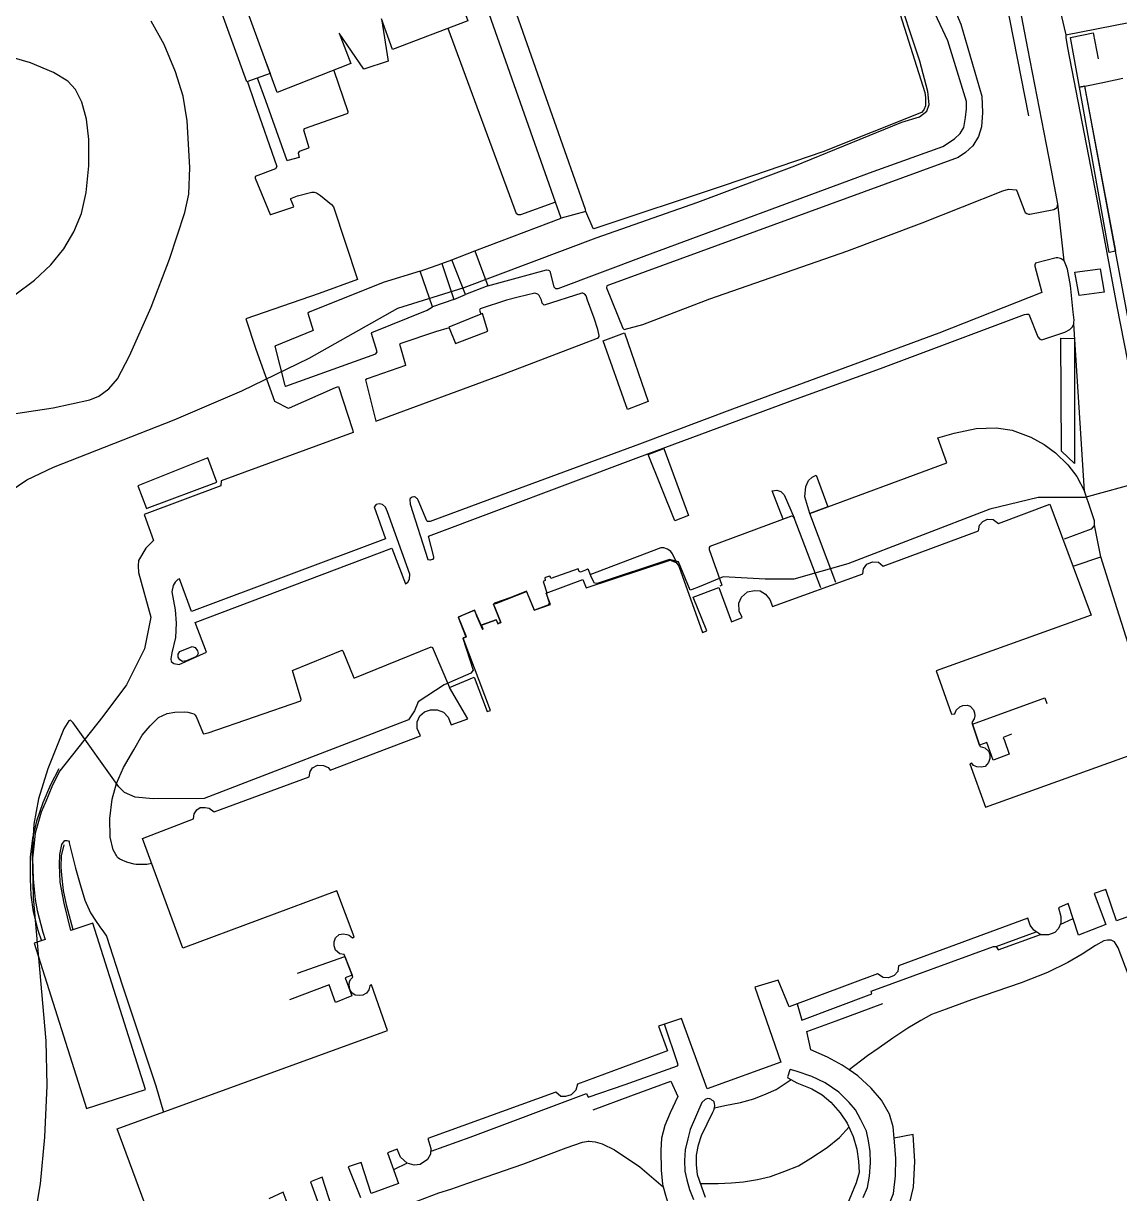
# Model space of a CAD drawing. Header units: millimetres. Extents: x 198785 to 203305, y 542885 to 545889.
# Drawn here: x 200902.9 to 201094.9, y 544006.8 to 544211.6 of the extents above; entities that cross this region are included whole.
import ezdxf

# ---------------------------------------------------------------- set-up
doc = ezdxf.new("R2010")
doc.units = ezdxf.units.MM
doc.linetypes.add('HIDDEN_BULD_25K', pattern=[28.8, 18.4, -10.4])
doc.linetypes.add('HIDDEN_IN_25K', pattern=[56.5, 36.5, -20])
for name, color, linetype in [('A0013118', 253, 'Continuous'), ('A0033324', 253, 'Continuous'), ('A0043325', 253, 'Continuous'), ('B0014111', 253, 'Continuous'), ('B0014116', 253, 'Continuous'), ('C0076117', 253, 'Continuous'), ('C0393323', 253, 'Continuous'), ('F0017111', 253, 'Continuous'), ('F0017114', 253, 'Continuous'), ('F0047224', 253, 'Continuous')]:
    doc.layers.add(name, color=color, linetype=linetype)

msp = doc.modelspace()

# ---------------------------------------------------------------- linework, layer by layer
at = {"layer": 'A0013118'}
for points in [[(201054.2, 544242.34), (201067.1, 544211.46), (201070.75, 544198.9), (201070.9, 544196), (201070.72, 544193.53), (201070.19, 544191.84), (201069.17, 544190.2), (201067.91, 544189.03), (201066.62, 544188.12), (201005.09, 544165.66), (201005.06, 544165.31), (201007.91, 544158.25), (201008.11, 544158.05), (201011.37, 544158.89), (201023.1, 544163.39), (201047.1, 544171.72), (201060.3, 544176.73), (201074.45, 544182.31), (201075.4, 544182.58), (201076.78, 544182.5), (201076.9, 544182.33), (201078.26, 544178.61), (201078.35, 544178.52), (201078.64, 544178.31), (201078.93, 544178.23), (201079.07, 544178.23), (201079.17, 544178.24), (201083.39, 544179.02), (201083.94, 544179.41), (201084.06, 544180.03)], [(201105.77, 544087.07), (201101.03, 544088.38), (201094.48, 544109.12), (201091.59, 544118.22), (201090.5, 544123.78), (201090.48, 544124.52), (201089.86, 544126.45), (201088.76, 544129.7), (201086.84, 544159), (201086.89, 544159.34), (201086.9, 544159.66), (201086.76, 544161.06), (201086.29, 544165.76), (201085.77, 544168.59), (201085.47, 544169.34), (201085.35, 544169.62), (201085.15, 544170.04), (201084.06, 544180.03), (201082.87, 544186.19), (201078.79, 544207.25), (201074.12, 544231.61)], [(201082.54, 544221.97), (201085.46, 544209.61), (201085.48, 544209.17), (201085.78, 544207.36), (201090.88, 544180.82), (201094.41, 544162.03), (201098.16, 544143.06), (201102.35, 544124.2), (201105.09, 544112.32), (201112.57, 544089.6)], [(200984.23, 544165.67), (200994.52, 544168.45), (200994.9, 544168.43), (200995.02, 544168.37), (200995.11, 544168.26), (200995.8, 544165.52), (200996.09, 544165.23), (200996.54, 544165.23), (201011.64, 544170.87), (201051.73, 544185.68), (201063.94, 544190.09), (201065.97, 544191.43), (201066.94, 544192.37), (201067.58, 544193.4), (201067.92, 544195.12), (201068.09, 544196.67), (201068.07, 544197.95), (201064.8, 544208.59), (201060.33, 544218.2)], [(201085.46, 544209.61), (201115.89, 544215.56)], [(201056.11, 544214.29), (201060.79, 544199.55), (201060.89, 544198.62), (201060.92, 544197.89), (201060.92, 544197.52), (201060.87, 544197.19), (201060.62, 544196.48), (201060.17, 544196.04), (201042.9, 544189.13), (201025.65, 544183.22), (201002.83, 544175.66), (201002.7, 544175.72), (201001.41, 544178.69)], [(200996.09, 544180.35), (200989.98, 544178.1), (200989.77, 544178.11), (200989.58, 544178.13), (200989.26, 544178.3), (200977.28, 544210.72)], [(200957.3, 544203.36), (200959.74, 544196.21), (200959.76, 544196.13), (200959.66, 544195.86), (200959.55, 544195.78), (200952.07, 544193.16), (200951.99, 544192.96), (200952.93, 544189.88), (200952.87, 544189.78), (200951.21, 544189.21), (200951.02, 544188.92), (200951.18, 544188.35), (200951.21, 544188.19), (200951.19, 544188.13), (200949.25, 544187.61), (200949.09, 544187.58), (200945.37, 544198.07), (200943.92, 544202.04)], [(200942.15, 544201.41), (200943.41, 544197.77), (200947.32, 544186.59), (200947.06, 544186.15), (200943.52, 544184.79), (200943.49, 544184.55), (200946.16, 544178.17), (200946.28, 544178.19), (200950.27, 544179.53), (200950.24, 544179.67), (200949.74, 544180.79), (200949.73, 544180.98), (200950.92, 544181.43), (200953.44, 544182.08), (200953.83, 544182.08), (200954.24, 544181.94), (200954.93, 544181.49), (200956.86, 544179.91), (200957.21, 544179.52), (200961.4, 544166.79), (200954.7, 544164.35), (200941.9, 544159.89), (200943.62, 544154.58), (200946.91, 544145.5), (200947.04, 544145.4), (200949.3, 544144.23), (200949.5, 544144.3), (200957.57, 544147.86), (200958.1, 544148.06), (200960.58, 544140.52), (200960.68, 544140.02), (200937.55, 544131.51), (200937.47, 544130.67), (200924.07, 544125.62), (200925.7, 544121.07), (200924.39, 544119.74), (200923.1, 544117.61), (200923, 544116.67), (200923.1, 544115.47), (200925.24, 544107.67), (200924.15, 544102.11), (200920.98, 544095.82), (200916.84, 544090.26), (200909.32, 544080.78), (200908.65, 544079.52), (200907.92, 544077.97), (200906.84, 544075.39), (200906.03, 544073.51), (200905.43, 544071.51), (200905.01, 544069.85), (200904.73, 544067.59), (200904.54, 544065.46), (200904.58, 544063.64), (200904.66, 544061.87), (200904.81, 544059.99), (200904.99, 544058.26), (200905.34, 544056.29), (200906.31, 544052.54), (200906.73, 544051.25), (200904.83, 544050.59), (200913.97, 544021.65), (200924.32, 544024.99), (200915.07, 544054.12), (200911.22, 544052.79), (200910.04, 544057.61), (200909.36, 544061.26), (200909.22, 544064.33), (200909.32, 544066.12), (200909.66, 544067.88), (200909.94, 544068.28), (200910.18, 544068.55), (200910.58, 544068.59), (200910.8, 544068.52), (200910.92, 544068.35), (200910.96, 544068.19), (200912.02, 544063.73), (200912.84, 544060.85), (200913.69, 544058.11), (200914.67, 544055.93), (200915.53, 544054.54), (200916.29, 544053.44), (200916.94, 544052.57), (200917.49, 544051.83), (200920.2, 544043.32), (200926.09, 544025.62), (200927.43, 544021.04)], [(200982, 544171.79), (200997.09, 544177.51)], [(201085.15, 544170.04), (201085.01, 544170.18), (201084.63, 544170.43), (201084.52, 544170.46), (201084.29, 544170.54), (201084.05, 544170.57), (201083.75, 544170.57), (201080.16, 544169.62), (201080.01, 544169.34), (201080.05, 544169.1), (201081.23, 544164.76), (201081.29, 544164.49), (201063.2, 544157.4), (201045.66, 544150.9), (201027.07, 544144.08), (201010.82, 544137.94), (200989.75, 544130.22), (200974.15, 544124.41), (200973.68, 544124.42), (200973.57, 544124.53), (200972.04, 544128.15), (200971.93, 544128.37), (200971.84, 544128.47), (200971.57, 544128.67), (200971.42, 544128.74), (200971.28, 544128.74), (200970.98, 544128.68), (200970.84, 544128.57), (200970.68, 544128.44), (200970.57, 544128.28), (200970.67, 544127.47), (200973.73, 544117.79), (200973.79, 544117.74), (200974.08, 544117.69), (200974.22, 544117.69), (200974.41, 544117.74), (200974.65, 544117.85), (200974.81, 544118.01), (200974.8, 544118.25), (200973.89, 544121.87), (201010.21, 544135.53), (201020.16, 544139.2), (201038.29, 544145.9), (201053.02, 544151.18), (201060.95, 544154.2), (201078.2, 544160.64), (201078.57, 544160.72), (201078.96, 544160.69), (201080.55, 544156.75), (201080.89, 544156.33), (201081.25, 544156.24), (201085.28, 544157.55), (201086.16, 544158.01), (201086.35, 544158.22), (201086.61, 544158.51), (201086.72, 544158.69), (201086.84, 544159)], [(200972.38, 544168.24), (200965.94, 544166.23), (200952.94, 544161.08), (200952.73, 544160.87), (200953.64, 544157.84), (200946.94, 544155.11), (200948.73, 544148.23), (200948.89, 544148.11), (200964.66, 544153.8), (200964.86, 544154.13), (200963.89, 544157.34), (200963.95, 544157.51), (200973.6, 544161.39), (200974.54, 544161.99), (200972.38, 544168.24)], [(200977.47, 544158.32), (200975.1, 544157.62), (200969.01, 544155.57), (200968.81, 544155.48), (200968.96, 544154.88), (200969.76, 544152.03), (200969.84, 544151.75), (200963.15, 544149.39), (200962.82, 544149.22), (200964.65, 544142.01), (200987.11, 544150.26), (201003.47, 544156.5), (201003.65, 544156.64), (201003.76, 544156.8), (201003.76, 544156.96), (201003.52, 544158.03), (201002.85, 544159.99), (201001.69, 544163.16), (201001.45, 544163.9), (201001.25, 544164.22), (201000.9, 544164.39), (201000.73, 544164.41), (200994.14, 544162.27), (200993.78, 544162.62), (200993.63, 544163.18), (200993.55, 544163.42), (200993.23, 544163.96), (200993.09, 544164.15), (200992.99, 544164.23), (200992.47, 544164.4), (200989.58, 544163.72), (200987.53, 544163.19), (200982.92, 544161.63), (200982.81, 544161.42), (200983.04, 544160.7)], [(201045.2, 544113.76), (201040.66, 544125.83), (201064.64, 544134.67), (201063.07, 544139.09), (201065.91, 544139.87), (201069.76, 544140.7), (201073.25, 544140.81), (201076.07, 544140.4), (201079.34, 544139.18), (201081.66, 544137.91), (201083.67, 544136.45), (201085.83, 544134.32), (201087.38, 544132.32), (201088.76, 544129.7)], [(200965.23, 544127.5), (200964.67, 544127.39), (200964.33, 544127.01), (200966.34, 544121.41), (200932.34, 544108.69), (200930.25, 544114.41), (200929.94, 544114.24), (200929.52, 544113.8), (200929.17, 544113.2), (200928.93, 544112.11), (200929.52, 544108.93), (200929.7, 544106.62), (200929.54, 544104.1), (200928.9, 544101.43), (200928.77, 544100.4), (200928.82, 544099.92), (200929.24, 544099.56), (200930.22, 544099.41), (200934.98, 544101.52), (200933.01, 544106.73), (200967.42, 544119.77), (200969.81, 544113.48), (200970.26, 544113.77), (200970.55, 544114.33), (200970.62, 544115.17), (200966.69, 544126.09), (200966.36, 544126.9), (200965.83, 544127.38), (200965.23, 544127.5)], [(201042.55, 544112.81), (201037.88, 544125.06), (201037.65, 544125.28), (201037.5, 544125.34), (201037.4, 544125.34), (201023.13, 544120.05), (201023.01, 544119.89), (201022.99, 544119.58), (201023.01, 544119.5), (201025.21, 544113.26), (201024.88, 544113.1)], [(201090.5, 544123.78), (201089.91, 544123.08), (201085.17, 544121.3)], [(201017.42, 544117.05), (201016.6, 544118.73), (201016.3, 544119.16), (201015.88, 544119.48), (201015.71, 544119.6), (201015.07, 544119.78), (201014.53, 544119.78), (201002.12, 544115.1)], [(201086.9, 544116.63), (201091.59, 544118.22)], [(200925.39, 544064.55), (200924.56, 544064.39), (200923.3, 544064.36), (200922.85, 544064.38), (200922.68, 544064.39), (200922.34, 544064.44), (200921.19, 544064.73), (200920.75, 544064.87), (200920.24, 544065.13), (200919.82, 544065.32), (200919.42, 544065.62), (200919.22, 544065.92), (200919.1, 544066.13), (200918.67, 544066.91), (200918.12, 544069.16), (200918.07, 544072.4), (200918.46, 544075.79), (200919.21, 544078.54), (200920.47, 544081.36), (200922.29, 544084.47), (200923.74, 544086.99), (200925.14, 544088.65), (200926.61, 544090.08), (200928.09, 544090.82), (200929.46, 544091.04), (200931.14, 544091.07), (200931.74, 544091.06), (200932.37, 544090.88), (200932.76, 544090.74), (200932.92, 544090.55), (200933.18, 544090.26), (200934.39, 544087.3), (200934.49, 544087.23), (200935.3, 544087.43), (200951.51, 544093.01), (200951.54, 544093.26), (200950.05, 544098.34), (200950.17, 544098.42), (200958.72, 544101.91), (200958.84, 544101.75), (200960.78, 544097.03), (200960.99, 544097.05), (200974.35, 544102.45), (200974.54, 544102.36), (200974.69, 544102.09), (200977.52, 544095.34)], [(201093.97, 544050.86), (201093.39, 544051.12), (201092.74, 544051.1), (201092.14, 544051), (201090.66, 544050.18), (201088.35, 544048.65), (201085.84, 544047.19), (201082.27, 544045.48), (201077.63, 544043.64), (201068.94, 544040.69), (201064.51, 544039.05), (201061.92, 544038.12), (201060.09, 544037.08), (201057.82, 544035.7), (201055.19, 544033.99), (201052.75, 544032.27), (201050.74, 544030.9), (201047.55, 544028.4)], [(201110.56, 544006.49), (201110.6, 544007.23), (201110.5, 544008.29), (201110.15, 544010.2), (201104.06, 544024.85), (201094.61, 544049.8), (201094.29, 544050.36), (201093.97, 544050.86)], [(200965.94, 544002.02), (200966.28, 544002.56), (200966.41, 544002.78), (200966.54, 544002.99), (200967, 544003.35), (200967.22, 544003.48), (200967.38, 544003.62), (200967.9, 544003.8), (200969.53, 544004.56), (200975.7, 544006.89), (200977.77, 544007.55), (200980.76, 544008.61), (200990.37, 544011.89), (200997.95, 544014.75), (201000.81, 544015.77), (201001.55, 544015.89), (201001.8, 544015.91), (201001.97, 544015.91), (201003.02, 544015.82), (201004.27, 544015.45), (201006.43, 544014.41), (201010.85, 544011.46), (201014.95, 544007.97)]]:
    msp.add_lwpolyline(points, dxfattribs=at)
at = {"layer": 'A0033324', "linetype": 'HIDDEN_IN_25K', "flags": 128}
for points in [[(201043.79, 544126.98), (201040.66, 544125.83), (201039.74, 544128.75), (201039.94, 544130.56), (201040.43, 544131.57), (201041.03, 544132.17), (201041.76, 544132.52), (201043.79, 544126.98)], [(201036.16, 544129.08), (201037.88, 544125.06), (201037.65, 544125.28), (201037.5, 544125.34), (201037.4, 544125.34), (201035.95, 544124.81), (201034.02, 544129.76), (201034.88, 544129.89), (201035.57, 544129.65), (201036.16, 544129.08)]]:
    msp.add_lwpolyline(points, dxfattribs=at)
at = {"layer": 'A0043325'}
for points in [[(201092.18, 544164.55), (201087.8, 544163.97), (201087.03, 544168.05), (201091.48, 544168.63), (201092.18, 544164.55)], [(201012.32, 544145.45), (201008.71, 544144.04), (201004.47, 544156.02), (201008.18, 544157.47), (201012.32, 544145.45)], [(201086.99, 544156.45), (201086.99, 544134.55), (201084.72, 544136.74), (201084.59, 544156.54), (201086.99, 544156.45)], [(201019.37, 544125.49), (201017, 544124.53), (201012.3, 544136.17), (201015.05, 544137.2), (201019.37, 544125.49)]]:
    msp.add_lwpolyline(points, dxfattribs=at)
at = {"layer": 'B0014111'}
for points in [[(200956.28, 544244.43), (200956.12, 544243.53), (200967.53, 544247.4), (200980.75, 544212.06), (200967.54, 544207.06), (200965.61, 544212.43), (200966.77, 544205.02), (200962.53, 544203.61), (200958.23, 544209.93), (200960.24, 544204.62), (200947.37, 544199.54), (200934.29, 544235.37), (200945.69, 544239.56), (200944.86, 544240.29), (200941.91, 544243.67), (200942.21, 544249.38), (200946.19, 544253.35), (200945.88, 544254.16), (200946.51, 544254.36), (200946.83, 544253.53), (200952.35, 544253.46), (200956.38, 544248.93), (200956.28, 544244.43)], [(201094.18, 544171.73), (201088.78, 544200.63), (201091.92, 544201.3), (201095.45, 544202.04)], [(201094.18, 544171.73), (201093.06, 544171.53), (201087.87, 544200.45), (201088.76, 544200.63), (201094.18, 544171.73)], [(201104.25, 544117.89), (201094.18, 544171.73)], [(200926.4, 543999), (200919.36, 544018.11), (200966.71, 544035.31), (200963.88, 544043.3), (200963.57, 544043.14), (200963.41, 544042.45), (200962.98, 544041.85), (200962.35, 544041.51), (200961.73, 544041.42), (200961, 544041.52), (200960.45, 544041.88), (200960.06, 544042.49), (200959.97, 544043.32), (200960.03, 544043.84), (200960.22, 544044.24), (200960.61, 544044.63), (200960.47, 544045.01), (200959.11, 544048.64), (200958.33, 544048.76), (200957.59, 544049.37), (200957.35, 544050.15), (200957.37, 544050.86), (200957.6, 544051.54), (200958.22, 544052.11), (200958.94, 544052.25), (200959.54, 544052.14), (200959.98, 544051.98), (200960.55, 544051.51), (200960.84, 544051.69), (200957.83, 544059.79), (200930.86, 544049.73), (200923.78, 544068.91), (200932.73, 544072.35), (200932.85, 544073.22), (200933.28, 544073.96), (200933.9, 544074.33), (200934.74, 544074.36), (200935.46, 544074.23), (200936.33, 544073.58), (200952.99, 544079.72), (200953.16, 544080.65), (200953.55, 544081.31), (200954.4, 544081.76), (200955.46, 544081.72), (200956.27, 544081.36), (200956.63, 544080.87), (200972.48, 544086.9), (200971.87, 544088.2), (200971.85, 544089.35), (200972.36, 544090.41), (200973.15, 544091.09), (200974.19, 544091.47), (200975.37, 544091.47), (200976.49, 544091.06), (200977.31, 544090.16), (200977.82, 544088.82), (200980.73, 544089.89), (200977.52, 544095.34), (200981.86, 544097.15), (200984.11, 544091.17), (200984.69, 544091.36), (200979.96, 544103.99), (200980.49, 544104.22), (200979.09, 544107.68), (200979.84, 544108), (200981.9, 544108.87), (200982.29, 544107.93), (200983.31, 544105.53), (200983.44, 544105.6), (200983.17, 544106.28), (200985.72, 544107.19), (200986.03, 544106.51), (200986.53, 544106.74), (200985.27, 544109.93), (200985.81, 544110.14), (200991.03, 544112.17), (200992.09, 544109.59), (200992.38, 544108.88), (200995.21, 544109.86), (200994.45, 544111.85), (201000.91, 544114.26), (201001.48, 544112.8), (201016.19, 544117.63), (201017.26, 544117.25), (201017.69, 544116.58), (201021.82, 544105.01), (201022.63, 544105.29), (201020.22, 544111.15), (201024.72, 544112.87), (201026.93, 544106.88), (201028.76, 544107.59), (201028.28, 544108.7), (201028.18, 544110.1), (201028.65, 544111.15), (201029.73, 544112.11), (201030.92, 544112.32), (201031.92, 544112.28), (201032.87, 544111.71), (201033.65, 544110.77), (201034.1, 544109.54), (201049.92, 544115.28), (201050.03, 544116.15), (201050.6, 544116.95), (201051.6, 544117.35), (201052.69, 544117.27), (201053.5, 544116.62), (201070.16, 544122.76), (201070.33, 544123.79), (201070.94, 544124.4), (201071.74, 544124.84), (201072.73, 544124.77), (201073.69, 544124.04), (201082.68, 544127.43), (201089.89, 544108.03), (201062.76, 544098.28), (201065.43, 544090.67), (201066.01, 544090.77), (201066.27, 544091.4), (201066.92, 544091.98), (201067.45, 544092.21), (201068.2, 544092.26), (201068.69, 544092.11), (201069.32, 544091.47), (201069.5, 544090.95), (201069.51, 544090.4), (201069.4, 544089.85), (201069, 544089.22), (201069.1, 544088.92)], [(201069.1, 544088.92), (201070.37, 544085.28), (201070.46, 544085.01), (201071.28, 544084.8), (201071.98, 544084.18), (201072.18, 544083.63), (201072.15, 544082.92), (201071.95, 544082.23), (201071.32, 544081.53), (201070.62, 544081.39), (201069.9, 544081.44), (201069.29, 544081.69), (201068.98, 544082.12), (201068.67, 544081.99), (201071.42, 544074.4), (201118.97, 544091.53)], [(201099.23, 544056.24), (201094.34, 544054.5), (201092.48, 544060.02), (201090.44, 544059.3), (201092.47, 544053.87), (201087.68, 544052.02), (201085.89, 544057.56), (201084.19, 544056.78), (201084.6, 544055.24), (201084.59, 544054.12), (201084.21, 544053.15), (201083.52, 544052.44), (201082.43, 544052.03), (201081.09, 544052.08), (201079.89, 544052.85), (201079.22, 544053.75), (201078.8, 544054.95), (201056.18, 544046.64), (201056.02, 544045.62), (201055.42, 544044.95), (201054.43, 544044.54), (201053.45, 544044.6), (201052.49, 544045.21), (201036.99, 544039.43), (201035.09, 544044.1), (201030.98, 544042.88), (201035.55, 544029.74), (201022.65, 544025.08), (201018.18, 544037.43), (201014.12, 544036.07), (201015.7, 544031.77), (200999.95, 544025.93), (200999.64, 544024.84), (200998.82, 544024.06), (200997.88, 544023.77), (200997.01, 544023.78), (200996.15, 544024.52), (200973.76, 544016.39), (200974.29, 544014.67), (200974.22, 544013.64), (200973.71, 544012.72), (200972.41, 544011.87), (200971.35, 544011.76), (200970.15, 544012.06), (200968.98, 544013.16), (200968.38, 544014.52), (200966.67, 544013.92), (200968.59, 544008.52), (200963.8, 544006.8), (200962.06, 544012.2), (200959.78, 544011.45), (200961.98, 544006.05)], [(200956.99, 544004.21), (200955.27, 544009.61), (200953.22, 544008.8), (200955.14, 544003.53)], [(200950.33, 544001.87), (200948.4, 544007.02), (200945.88, 544005.87)]]:
    msp.add_lwpolyline(points, dxfattribs=at)
at = {"layer": 'B0014116', "linetype": 'HIDDEN_BULD_25K', "flags": 128}
for points in [[(200946.15, 544202.82), (200942.04, 544201.37), (200933.35, 544225.39), (200937.38, 544226.89), (200946.15, 544202.82)], [(201088.78, 544200.64), (201087.86, 544200.47), (201086.3, 544209.17), (201090.24, 544209.94), (201091.92, 544201.31), (201088.78, 544200.64)], [(200931.46, 544100.02), (200930.78, 544099.9), (200930.3, 544100.18), (200930.03, 544100.67), (200930.05, 544101.17), (200930.34, 544101.65), (200932.49, 544102.53), (200933, 544102.38), (200933.4, 544101.77), (200933.5, 544101.31), (200933.38, 544100.97), (200933.13, 544100.74), (200931.46, 544100.02)], [(201070.37, 544085.28), (201069.1, 544088.92), (201081.78, 544093.53), (201083.05, 544089.88), (201074.49, 544086.62), (201074.7, 544086.06), (201075.57, 544083.69), (201072.91, 544082.7), (201072.77, 544082.65), (201071.61, 544085.7), (201070.37, 544085.28)], [(200960.47, 544045.01), (200959.25, 544044.53), (200960.41, 544041.37), (200957.56, 544040.24), (200956.47, 544043.29), (200947.87, 544040.09), (200946.51, 544043.81), (200959.22, 544048.28), (200960.47, 544045.01)]]:
    msp.add_lwpolyline(points, dxfattribs=at)
at = {"layer": 'C0076117'}
for points in [[(201001.41, 544178.69), (201001.35, 544179.03)], [(200983.34, 544160.83), (200983.04, 544160.7), (200977.42, 544158.44), (200977.47, 544158.32), (200978.6, 544155.57), (200984.27, 544157.72), (200983.34, 544160.83)], [(200935.23, 544135.57), (200922.98, 544130.69), (200924.49, 544126.71), (200924.61, 544126.75), (200936.79, 544131.33), (200935.23, 544135.57)], [(200909.12, 544081.12), (200907.66, 544078.31), (200906.33, 544075.14), (200905.22, 544071.93), (200904.5, 544068.97), (200904.1, 544065.64), (200904.08, 544061.78), (200904.2, 544059.02), (200904.62, 544056.06), (200905.47, 544052.86), (200906.12, 544051.03)], [(200911.62, 544052.93), (200910.5, 544057.06), (200909.93, 544059.83), (200909.66, 544062.49), (200909.53, 544063.98), (200909.61, 544065.91), (200910.05, 544067.84)], [(201073.24, 544050.02), (201073.59, 544049.45), (201081.04, 544052.1)], [(201037.22, 544028.47), (201037.12, 544028.41), (201036.77, 544027.32), (201036.75, 544027.21), (201036.8, 544027.01), (201038.37, 544026.16), (201040.97, 544025.1), (201042.81, 544024.03), (201044.34, 544022.77), (201045.97, 544020.9), (201047.2, 544019.11), (201048.24, 544016.78), (201048.84, 544014.56), (201049.16, 544012.43), (201049.25, 544010.43), (201048.76, 544008.64), (201046.68, 544003.7)], [(201049.99, 544006.1), (201050.71, 544007.82), (201051.08, 544009.81), (201051.25, 544012.14), (201051.19, 544014.1), (201050.92, 544015.98), (201050.54, 544017.68), (201049.59, 544019.66), (201048.63, 544021.4), (201047.51, 544022.7), (201045.71, 544024.52), (201043.3, 544026.16), (201040.99, 544027.27), (201038.26, 544028.21), (201037.22, 544028.47)], [(201022.76, 544023.39), (201022.41, 544023.29), (201022.33, 544023.24), (201021.71, 544022.73), (201019.67, 544017.99), (201019.25, 544016.33), (201018.79, 544014.42), (201018.69, 544012.54), (201018.77, 544010.67), (201019.11, 544009.16), (201019.59, 544007.5), (201020.24, 544005.74)], [(201022.35, 544006.08), (201021.73, 544007.88), (201020.97, 544010.04), (201020.77, 544011.84), (201020.77, 544013.5), (201021.14, 544015.31), (201021.69, 544016.94), (201023.67, 544021), (201023.84, 544021.36), (201023.96, 544021.78), (201024.01, 544022.18), (201023.96, 544022.52), (201023.86, 544022.82), (201023.72, 544023), (201023.49, 544023.14), (201023.3, 544023.27), (201023.12, 544023.35), (201023, 544023.37), (201022.76, 544023.39)]]:
    msp.add_lwpolyline(points, dxfattribs=at)
at = {"layer": 'C0393323'}
for points in [[(200984.23, 544165.67), (200980.34, 544164.13), (200977.92, 544170.22), (200982, 544171.79), (200984.23, 544165.67)], [(200978.29, 544163.31), (200974.54, 544161.99), (200972.38, 544168.24), (200976.18, 544169.6), (200978.29, 544163.31)]]:
    msp.add_lwpolyline(points, dxfattribs=at)
at = {"layer": 'F0017111'}
for points, elevation in [([(200877.21, 544139.67), (200908.11, 544144.32), (200914.57, 544145.73), (200916.15, 544146.38), (200917.9, 544147.66), (200919.4, 544149.4), (200921.49, 544153.41), (200925.27, 544161.95), (200928.52, 544170.37), (200931.17, 544178.5), (200931.9, 544181.71), (200932.06, 544186.42), (200931.61, 544194.55), (200930.89, 544198.86), (200929.58, 544203.15), (200927.59, 544207.91), (200925.29, 544212.02)], 60), ([(200901.44, 544164.12), (200904.89, 544166.65), (200907.74, 544169.35), (200909.98, 544172.13), (200911.77, 544175.13), (200913.08, 544178.33), (200913.92, 544182.04), (200914.38, 544186.69), (200914.4, 544191.29), (200914, 544194.87), (200913.16, 544197.8), (200912.06, 544200.05), (200910.73, 544201.51), (200908.2, 544203), (200904.15, 544204.69), (200898.99, 544206.25)], 70), ([(201099, 544131.44), (201088.79, 544128.62), (201086.92, 544128.64), (201080.6, 544128.63), (201072.16, 544126.56), (201047.29, 544117.02), (201037.83, 544114.35), (201032.8, 544114.35), (201025.44, 544114.71), (201021.23, 544112.99), (201020.05, 544112.51), (201019.67, 544112.37), (201017.65, 544117.35), (201016.04, 544117.78), (201003.4, 544113.54), (201002.92, 544113.65), (201002.38, 544114.62), (201001.9, 544115.98), (201001.73, 544116.07), (201001.34, 544115.9), (201000.46, 544115.55), (201000.24, 544115.68), (201000.07, 544116.12), (200995.3, 544114.45), (200995.15, 544114.8), (200995.07, 544114.82), (200994.37, 544114.62), (200994.25, 544114.53), (200994.24, 544114.46), (200994.31, 544114.26), (200994.32, 544114.1), (200994.04, 544113.99), (200993.96, 544113.9), (200993.99, 544113.75), (200994.57, 544111.91), (200994.44, 544111.86), (200994.96, 544110.43), (200994.98, 544110.04), (200994.76, 544109.75), (200992.4, 544108.91), (200991.04, 544112.2), (200988.27, 544111.12), (200985.4, 544110.1), (200985.28, 544109.99), (200985.26, 544109.91), (200985.36, 544109.65), (200986.5, 544106.75), (200986.05, 544106.54), (200985.73, 544107.22), (200983.06, 544106.27), (200981.91, 544108.9), (200979.04, 544107.69), (200980.41, 544104.25), (200979.9, 544104.01), (200981.66, 544098.41), (200981.27, 544097.87), (200976.6, 544095.81), (200972.04, 544092.83), (200971.43, 544091.25), (200970.38, 544089.67), (200934.55, 544075.92), (200925.63, 544075.86), (200922.48, 544076.15), (200920.64, 544076.96), (200919.61, 544077.95), (200911.63, 544089.19), (200911.19, 544089.63), (200910.86, 544089.53), (200910.02, 544088.12), (200907.2, 544081.1), (200905.57, 544075.88), (200904.75, 544071.46), (200904.44, 544066.29), (200904.66, 544058.58), (200906.88, 544033.49), (200907.05, 544025.69), (200906.62, 544016.63), (200905.88, 544008.46), (200905.03, 544003.6)], 40)]:
    msp.add_lwpolyline(points, dxfattribs=dict(at, elevation=elevation))
at = {"layer": 'F0017114', "elevation": 50}
msp.add_lwpolyline([(200900.63, 544129.74), (200903.52, 544131.69), (200908.2, 544133.92), (200929.3, 544142.21), (200941.19, 544147.32), (200952.96, 544152.99), (200968.48, 544161.75), (200980.12, 544165.39), (201003.24, 544174.08), (201021.05, 544180.32), (201038.02, 544186.69), (201049.43, 544191.34), (201056.77, 544194.32), (201059.84, 544195.24), (201061.1, 544196.26), (201061.51, 544197.41), (201061.29, 544199.72), (201059.91, 544204.99), (201055.52, 544218.26)], dxfattribs=at)
at = {"layer": 'F0047224'}
for points in [[(201054.81, 544247.07), (201055.42, 544248.09), (201056.54, 544248.66), (201057.63, 544248.8), (201065.15, 544248.95), (201066.24, 544248.58), (201067.31, 544248.01), (201068.05, 544247.18), (201068.54, 544246.32), (201068.88, 544245.19), (201072.36, 544229.07), (201078.94, 544195.41)], [(201001.35, 544179.03), (200994.13, 544199.58), (200986.71, 544220.72)], [(200996.09, 544180.35), (200982.3, 544219.46)], [(200997.09, 544177.51), (200996.09, 544180.35)], [(201001.41, 544178.69), (200997.09, 544177.51)], [(200976.18, 544169.6), (200977.92, 544170.22)], [(200978.29, 544163.31), (200980.34, 544164.13)], [(201084.5, 544053.89), (201086.75, 544054.89)], [(201038.42, 544039.96), (201039.25, 544037.12), (201051.52, 544041.73), (201051.35, 544042.17), (201072.8, 544050.02), (201073.24, 544050.02), (201080.26, 544052.61)], [(201040.11, 544035.12), (201045.22, 544037), (201053.41, 544040.01)], [(200974.35, 544014.17), (200981.17, 544016.64), (201001.55, 544024.26), (201001.84, 544023.65), (201008.32, 544025.84), (201017.49, 544029.11), (201017.6, 544029.32), (201015.17, 544036.42)], [(201047.55, 544028.4), (201046.32, 544029.24), (201043.74, 544030.65), (201040.82, 544031.91), (201040.11, 544035.12)], [(201055.42, 544016.49), (201055.22, 544018.46), (201054.59, 544020.64), (201053.18, 544023.12), (201051.37, 544025.24), (201049.07, 544027.38), (201047.55, 544028.4)], [(201002.72, 544021.43), (201009.31, 544023.86), (201016.31, 544026.45)], [(201016.31, 544026.45), (201017.51, 544023.78), (201016.17, 544020.91), (201015.22, 544018.7), (201014.64, 544016.48), (201014.53, 544014.28), (201014.62, 544010.84), (201014.83, 544008.4), (201014.95, 544007.97)], [(201023.96, 544021.78), (201025.77, 544022.16), (201028.52, 544022.73), (201030.84, 544023.36), (201032.97, 544024.2), (201034.77, 544024.97), (201037.35, 544026.71)], [(201021.51, 544008.5), (201024.61, 544008.54), (201026.93, 544008.65), (201029.05, 544008.8), (201031.46, 544009.22), (201033.73, 544009.78), (201036.25, 544010.69), (201038.63, 544011.59), (201040.83, 544012.94), (201043.68, 544014.8), (201045.83, 544016.55), (201047.5, 544018.44)], [(201056.16, 543998.51), (201057.71, 544003.26), (201058.82, 544007.86), (201059.02, 544012.36), (201058.71, 544017.12), (201055.42, 544016.49)], [(201051.49, 543999.35), (201053.1, 544002.12), (201054.21, 544004.15), (201055.26, 544006.79), (201055.64, 544009.88), (201055.72, 544012.92), (201055.49, 544015.82), (201055.42, 544016.49)], [(200970.15, 544012.06), (200967.74, 544010.92)], [(201014.95, 544007.97), (201015.37, 544006.49), (201015.88, 544004.76)]]:
    msp.add_lwpolyline(points, dxfattribs=at)

doc.saveas('drawing.dxf')
